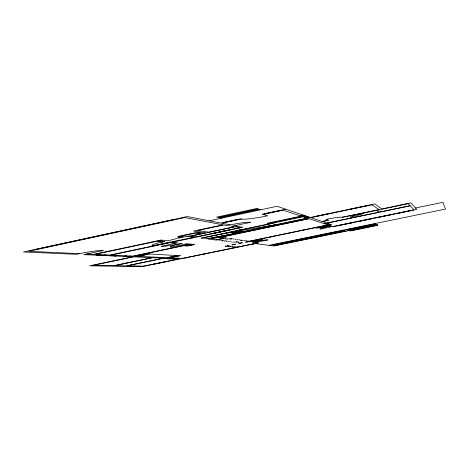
<?xml version="1.0" encoding="UTF-8"?>
<svg xmlns="http://www.w3.org/2000/svg" width="469" height="469" viewBox="0 0 469 469"><rect width="100%" height="100%" fill="white"/><g stroke="black" fill="none" stroke-linecap="round" stroke-linejoin="round"><path stroke-width="0.7" d="M234.125 233.961L236.018 232.46L232.272 232.876L241.934 230.871L237.39 231.364L239.987 229.306M189.148 235.989L190.109 236.112L200.445 233.925L195.086 233.175L184.563 235.409L185.39 235.514L183.297 235.954L178.501 238A13.39 1.26 -10.3 0 0 187.242 236.446L189.306 236.013M35.75 249.391L101.943 235.08M106.187 234.166L174.667 219.357M218.343 217.452L258.038 208.94M219.984 217.809L259.439 209.356M209.28 220.793L277.062 206.278L310.308 217.487L374.79 203.945L381.872 208.916L410.973 202.848L416.742 209.432L333.418 226.668L332.849 226.48M285.791 209.221L262.224 214.245L267.781 215.775A22.6 2.292 -10.8 0 1 241.453 219.046L221.796 223.232L230.361 224.897A16.773 1.595 -10.6 0 1 250.581 222.324L231.369 226.386L233.855 226.855L208.746 232.167L197.807 230.519L223.901 224.973L227.113 225.583L230.361 224.897M224.118 222.423L237.636 219.545M265.208 213.671L278.985 210.733M262.998 214.456L283.03 210.188L307.289 218.12L207.826 239.008L216.197 240.046L226.023 237.988M255.517 242.479L258.671 242.907L141.984 266.644L89.591 265.823L132.657 256.801L83.734 254.638L103.309 250.481A18.185 1.671 -9.8 0 0 79.531 253.647L76.4 254.315L23.45 251.97L187.36 216.531L220.876 223.051L240.603 218.847L241.453 219.046M162.104 240.169L95.113 254.368L109.893 255.054L168.946 242.59L167.767 242.473M86.812 253.987L93.823 254.309L161.031 240.058L167.709 240.744A17.863 1.671 -10.2 0 0 178.795 236.628L183.297 235.954M96.561 255.206L99.545 254.573M187.242 236.446L194.037 237.291L152.8 245.639A16.11 1.454 -10.3 0 1 162.626 241.981L164.66 241.547L158.469 240.937M102.764 255.482L105.707 254.86M224.252 231.035L214.386 233.116L224.458 231.065M224.616 230.959L224.973 230.883M225.39 230.795L225.777 230.713M226.169 230.631L226.468 230.566M226.978 230.455L227.488 230.349M227.846 230.273L228.286 230.179M228.725 230.091L229.024 230.027M229.364 229.951L229.91 229.916L229.57 229.986M224.821 230.988L225.184 230.912M225.595 230.83L225.982 230.748M226.375 230.666L226.674 230.601M227.184 230.49L227.694 230.385M228.045 230.308L228.491 230.215M228.931 230.127L229.23 230.062M300.054 215.758L303.209 215.095M110.526 255.822L113.41 255.218M301.116 216.103L266.931 223.308L269.3 223.865M268.121 223.59L302.112 216.432M302.347 216.508L305.46 215.851M115.145 256.027L117.995 255.429M303.097 216.754L201.254 238.188L271.774 223.543M304.305 217.147L307.383 216.496M234.559 225.712L242.795 227.313L171.935 242.268L177.769 242.842L161.213 246.325A15.67 1.378 -10.3 0 0 180.53 243.71L182.459 243.305M306.486 217.856L309.522 217.223M123.669 256.402L126.46 255.822M315.162 216.514L330.369 213.325M350.812 209.027L366.266 205.785M127.961 256.596L130.716 256.015M225.056 240.239L227.571 239.712M229.734 239.26L231.921 238.803M328.212 220.19L322.109 221.462L310.83 217.663L372.005 204.818L379.075 209.584L342.358 217.241A14.539 1.19 -11.1 0 0 326.019 219.404L328.499 220.295L322.408 221.567L326.758 223.027L351.902 217.798L350.243 217.053L352.108 216.66A13.607 1.114 -11.3 0 0 363.704 213.119L342.358 217.241M233.269 242.168L235.045 242.104M235.895 241.623L238.305 241.125M240.374 240.691L243.347 240.374M324.39 223.713L410.24 205.821L413.934 209.807L320.051 229.124A13.22 0.985 -11.1 0 1 330.926 225.853L331.354 225.759M228.462 245.51L225.085 246.213L225.765 246.284M231.85 244.812L235.239 244.109M238.633 243.399L242.033 242.696M330.592 224.323L245.439 241.986L247.005 242.197L262.294 239.026A13.314 1.008 -10.7 0 1 252.574 242.08A12.95 0.956 -10.8 0 1 267.946 239.911L253.043 242.989L255.658 243.335L182.676 258.419L170.071 257.839L180.764 255.617L177.821 255.453L167.028 257.698L138.249 256.367L149.992 253.905L145.718 253.67L183.637 245.721L187.442 246.067L194.823 244.519L187.002 243.751L170.927 247.122A15.166 1.296 -10.4 0 1 180.53 243.71M227.447 245.932L229.136 245.586M232.513 244.882L235.895 244.185M239.278 243.481L242.672 242.778M167.802 258.718L169.121 258.466M132.141 266.492L134.533 265.993M168.998 258.818L173.055 257.973M415.499 208.013L442.789 202.356L445.55 209.057L269.013 245.357M172.135 258.9L173.342 258.654L170.417 258.525M136.62 266.562L138.982 266.07M177.294 258.173L173.29 258.999L162.321 258.53M338.471 225.583L351.328 222.927M358.21 221.503L371.178 218.818M378.125 217.382L391.205 214.679M398.216 213.231L411.419 210.499M154.682 263.983L166.431 261.555M273.058 244.859L343.501 230.379M346.65 229.734L375.188 223.871M274.031 244.994L344.14 230.59M347.271 229.945L375.669 224.112M274.998 245.123L344.774 230.795M347.892 230.15L376.15 224.346M275.96 245.252L345.401 230.994M348.502 230.361L376.625 224.587M377.094 224.821L273.919 245.996L255.417 243.581M349.71 230.766L377.563 225.05M132.539 266.41L137.012 266.48M126.225 263.086L126.876 263.103M138.244 263.39L138.853 263.402M153.996 263.971L154.823 263.988M165.762 261.532L166.559 261.561M139.826 260.254L140.46 260.272M151.411 260.653L151.997 260.676M97.06 255.101L103.25 255.376M111.006 255.722L115.62 255.927M124.133 256.309L128.418 256.496M79.531 253.647L28.738 251.296L184.774 217.575L223.004 224.809L193.574 231.059L199.419 231.921L177.774 236.511L178.795 236.628M185.443 257.85L186.187 257.886M35.456 249.379L37.203 249.467M149.541 254.005L177.405 255.541M197.314 255.394L198.035 255.441M203.675 254.081L204.378 254.128M215.652 251.607L216.326 251.66M222.072 250.276L222.728 250.335M156.394 241.377L162.626 241.981M175.816 243.253L169.948 242.684L111.077 255.107L132.803 256.115L188.362 244.466L185.103 244.15M101.691 235.057L103.198 235.204M173.442 241.641L174.427 241.74M234.148 247.784L234.776 247.843M226.668 246.377L227.565 246.471M228.45 246.565L229.335 246.653M230.209 246.747L231.082 246.835M231.944 246.923L232.8 247.016M233.65 247.104L234.494 247.192M235.338 247.28L236.171 247.362M105.935 234.137L107.43 234.289M228.344 246.032L229.235 246.125M230.121 246.219L230.994 246.313M231.868 246.401L232.73 246.495M233.585 246.583L234.441 246.676M235.286 246.764L236.124 246.852M236.956 246.94L237.789 247.028M240.62 246.442L241.23 246.512M191.516 237.824L192.448 237.935M222.816 240.873L222.318 240.808L223.232 240.62L222.734 240.556M223.801 240.996L224.786 241.113M225.753 241.236L226.72 241.359M227.676 241.476L228.626 241.594M229.57 241.711L230.508 241.828M231.434 241.94L232.354 242.057M238.61 242.836L239.471 242.942M203.188 237.982L209.145 238.733M217.129 239.852L217.651 239.917M218.683 240.046L219.709 240.175M220.723 240.304L221.731 240.433M235.942 242.215L236.833 242.326M237.719 242.438L238.592 242.549M252.803 243.927L253.383 243.997M208.734 236.81L214.579 237.59M249.543 241.67L248.623 241.541L328.341 225.003L328.945 225.202M272.073 244.724L276.903 245.381M226.527 238.059L220.747 237.261L309.13 218.724L327.937 224.874M227.524 238.199L228.514 238.334M229.499 238.469L230.472 238.604M231.44 238.739L232.401 238.868M233.351 239.002L234.301 239.131M235.233 239.26L236.165 239.389M237.085 239.512L238 239.641M238.909 239.765L239.811 239.888M240.703 240.011L241.594 240.134M244.214 240.497L245.076 240.615M245.926 240.732L246.776 240.849M247.614 240.966L248.453 241.078M213.917 235.719L219.65 236.523M208.224 234.301L209.104 234.424M219.111 234.629L224.739 235.456M257.188 239.553L257.786 239.641M224.323 233.533L229.839 234.383M229.546 232.431L234.946 233.31M223.52 231.07L224.352 231.205M234.776 231.328L240.075 232.237M270.08 236.874L270.642 236.974M174.462 219.322L175.693 219.539M273.533 236.159L274.084 236.259M240.022 230.226L245.205 231.158M245.281 229.118L250.352 230.08M223.965 222.394L224.874 222.576M250.557 228.01L255.517 228.995M255.84 226.896L260.688 227.905M286.518 233.468L287.034 233.574M289.994 232.747L290.504 232.853M221.608 218.155L216.678 217.1L256.625 208.523L260.817 209.76M261.139 225.782L265.87 226.82M237.49 219.51L238.352 219.703M266.451 224.663L271.064 225.73M271.334 223.437L276.276 224.633M303.08 230.033L303.554 230.15M306.579 229.306L307.043 229.423M265.085 213.635L265.847 213.852M319.764 226.568L320.192 226.697M278.867 210.698L279.583 210.927M342.857 230.173L346.022 231.199M302.681 215.201L304.938 215.963M306.867 216.608L309.012 217.329M327.04 223.127L331.583 224.657L315.801 227.928A13.589 1.044 -11.1 0 0 330.926 225.853M346.016 229.523L350.302 230.965L378.02 225.284L374.696 223.625M338.172 225.478L338.536 225.607M315.074 216.485L315.584 216.666M351.052 222.816L351.381 222.951M330.293 213.289L330.751 213.483M357.953 221.386L358.263 221.526M350.425 215.887L408.241 203.669L410.117 205.692L380.588 211.836L379.321 210.997L377.434 211.39L378.723 212.223L353.737 217.417L352.108 216.66M350.748 208.998L351.14 209.203M366.207 205.75L366.553 205.967M200.369 232.055L197.197 232.73L202.514 233.486L205.633 232.829L200.369 232.055M235.45 226.738L190.748 236.194L196.06 236.868L239.958 227.6L235.45 226.738M307.641 218.237L211.267 238.469L218.484 239.395L223.643 238.316L218.308 237.595L308.784 218.613L307.641 218.237M143.889 254.051L133.841 256.162L137.581 256.332L147.53 254.251L143.889 254.051M189.242 244.548L185.501 245.334L188.708 245.627L192.407 244.853L189.242 244.548M133.688 256.848L93.395 265.284L113.967 265.642L152.232 257.669L133.688 256.848M152.841 257.692L114.647 265.653L126.378 265.853L163.411 258.161L152.841 257.692M163.98 258.185L127.011 265.864L143.455 266.146L178.783 258.841L163.98 258.185M176.702 255.828L167.585 257.721L169.245 257.798L178.314 255.916L176.702 255.828"/></g></svg>
